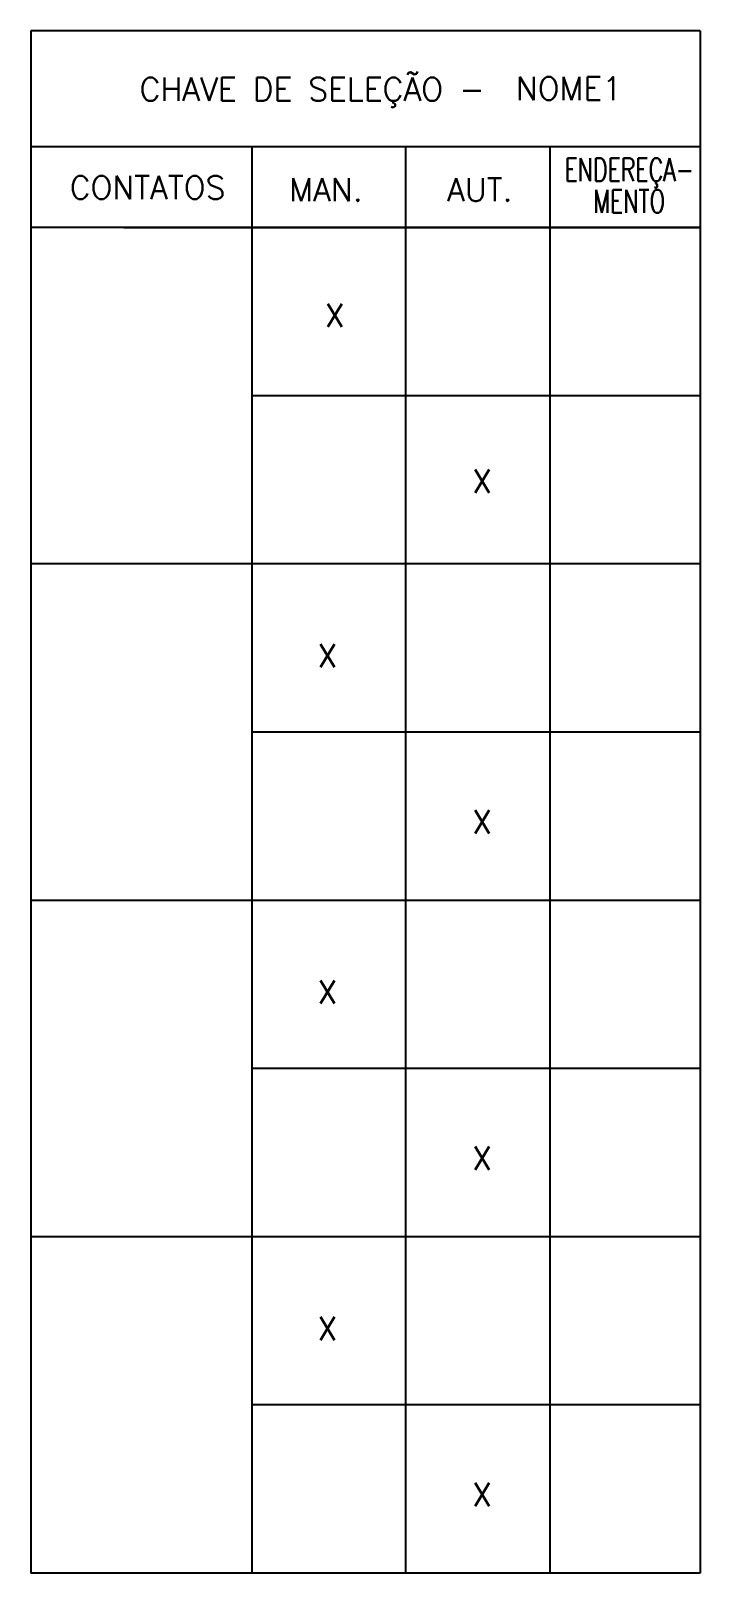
# Model space of a CAD drawing. Header units: millimetres. Extents: x 2374 to 2431, y 1818 to 1951.
import ezdxf
from ezdxf.enums import TextEntityAlignment as Align

# ---------------------------------------------------------------- set-up
doc = ezdxf.new("R2010")
doc.units = ezdxf.units.MM
doc.styles.add('ROMANS', font='romans')

msp = doc.modelspace()

# ---------------------------------------------------------------- linework, layer by layer
at = {"linetype": 'Continuous'}
for p, q in [((2373.65, 1951.42), (2373.65, 1818.16)), ((2431.49, 1951.42), (2373.65, 1951.42)), ((2431.49, 1951.42), (2431.49, 1818.16)), ((2373.65, 1941.42), (2431.49, 1941.42)), ((2392.75, 1941.42), (2392.75, 1876.29)), ((2406.03, 1941.42), (2406.03, 1818.16)), ((2418.51, 1941.42), (2418.51, 1818.16)), ((2431.49, 1941.42), (2431.49, 1818.16)), ((2381.69, 1934.42), (2431.49, 1934.42)), ((2392.75, 1926.89), (2392.75, 1818.16)), ((2406.03, 1926.89), (2406.03, 1818.16)), ((2418.51, 1926.89), (2418.51, 1818.16)), ((2431.49, 1926.89), (2431.49, 1818.16))]:
    msp.add_line(p, q, dxfattribs=at)
for p, q in [((2431.49, 1934.42), (2373.65, 1934.42)), ((2431.49, 1919.89), (2392.75, 1919.89)), ((2431.49, 1905.36), (2373.65, 1905.36)), ((2431.49, 1890.82), (2392.75, 1890.82)), ((2431.49, 1876.29), (2373.65, 1876.29)), ((2431.49, 1861.76), (2392.75, 1861.76)), ((2431.49, 1847.22), (2373.65, 1847.22)), ((2431.49, 1832.69), (2392.75, 1832.69)), ((2431.49, 1818.16), (2373.65, 1818.16))]:
    msp.add_line(p, q)

# ---------------------------------------------------------------- texts
at = {"color": 7, "linetype": 'Continuous', "style": 'ROMANS'}
msp.add_text('CHAVE DE SELEÇÃO -', height=2, dxfattribs=at).set_placement((2397.97, 1945.38), align=Align.CENTER)
at = {"linetype": 'Continuous', "style": 'ROMANS', "width": 0.7}
for s, p in [('ENDEREÇA-', (2425.36, 1938.43)), ('MENTO', (2425.36, 1935.7))]:
    msp.add_text(s, height=2, dxfattribs=at).set_placement(p, align=Align.CENTER)
at = {"linetype": 'Continuous', "style": 'ROMANS'}
for s, p in [('CONTATOS', (2383.74, 1937.89)), ('X', (2399.93, 1926.85)), ('X', (2412.66, 1912.51)), ('X', (2399.28, 1897.43)), ('X', (2412.66, 1883.08)), ('X', (2399.28, 1868.37)), ('X', (2412.66, 1854.02)), ('X', (2399.28, 1839.3)), ('X', (2412.66, 1824.95))]:
    msp.add_text(s, height=2, dxfattribs=at).set_placement(p, align=Align.MIDDLE_CENTER)
for s, p in [('MAN.', (2399.16, 1936.7)), ('AUT.', (2412.45, 1936.7))]:
    msp.add_text(s, height=2, dxfattribs=at).set_placement(p, align=Align.CENTER)
at = {"style": 'ROMANS'}
msp.add_attdef('NOME1', text='', height=2, dxfattribs=at).set_placement((2420.16, 1946.44), align=Align.MIDDLE_CENTER)

doc.saveas('drawing.dxf')
